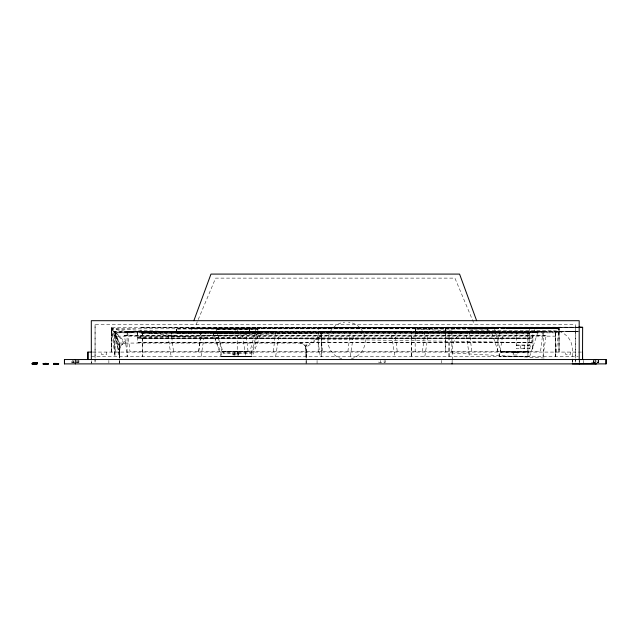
<?xml version="1.0" encoding="UTF-8"?>
<svg xmlns="http://www.w3.org/2000/svg" width="638" height="638" viewBox="0 0 638 638"><rect width="100%" height="100%" fill="white"/><g stroke="black" fill="none" stroke-linecap="round" stroke-linejoin="round"><path stroke-width="0.48" stroke-dasharray="3.19 2.39" d="M73.777 362.209L73.777 360.43M78.442 360.43L78.442 362.209L74.71 362.209M91.338 363.891L91.338 360.159L91.338 362.958M95.062 324.734L95.062 358.014L95.062 324.734L575.484 324.734L575.484 358.014L575.484 324.734M246.539 356.53L250.909 356.443L259.18 332.183L114.904 331.505L114.904 356.435L114.904 331.505L578.116 331.289M119.745 363.891L119.641 343.069L111.411 327.39L577.701 327.525L368.66 327.39M137.561 338.044L532.842 338.052L137.561 338.044L137.537 331.505L180.554 336.545M529.5 332.135L141.062 332.135L529.5 332.135L529.5 338.611L141.062 338.611L140.958 327.501L577.701 327.222M176.295 328.937L176.287 332.972L249.594 332.972L249.562 328.937L215.7 328.147L176.295 328.937L249.562 328.937L249.562 332.972M176.327 328.937L176.287 332.972L191.831 332.845L191.831 328.801L218.419 328.06L559.016 327.557L559.024 332.366L111.538 332.366L111.411 327.39L119.737 352.08L119.912 347.678L120.542 346.187L114.904 331.505L125.925 343.077L124.314 343.284A6.22 6.22 0 0 0 119.912 347.678L114.904 331.505L124.314 343.284M318.202 352.08L318.202 327.222L415.163 327.39M321.632 331.313L321.632 356.435L321.632 331.313L411.733 331.297L411.749 356.435M380.671 362.336L380.671 360.47M385.336 360.47L385.336 362.336L378.765 362.312L378.765 360.462M411.733 356.435L411.733 331.297M415.163 352.08L415.163 327.222M415.482 332.972L415.482 328.937L529.42 327.765L559.016 328.801L559.024 352.08L559.016 327.557L500.407 328.099M516.357 345.652L529.412 345.652L529.396 327.501L429.733 328.801L429.733 332.845L415.442 332.972L415.482 328.937L487.95 328.937L487.95 332.972L415.442 332.972M445.723 327.19L445.723 352.08L445.723 327.19L578.674 327.19M449.024 356.435L449.024 331.289L579.121 331.409M452.127 363.269L452.119 360.406M495.168 328.171L472.016 328.801L472.016 332.845L487.95 332.972L487.95 328.937L472.016 328.801L497.193 328.131M513.183 355.023L513.183 352.136L517.849 352.16L517.849 354.999L513.183 355.023L513.183 352.136M516.357 331.505L516.357 348.763L532.818 348.763L532.818 331.513L579.097 331.289M520.393 345.652L520.393 348.141L524.436 348.141M524.436 348.763L524.436 345.652M559.016 352.08L559.016 328.801L500.407 328.339L472.016 328.801L534.309 328.259L559.016 328.801L555.602 356.427L555.499 331.409L555.507 356.435M572.382 362.336L572.382 359.537M593.667 362.392L593.667 359.537M598.324 360.494L598.324 362.392L591.633 362.432L591.633 360.502M306.081 363.891L306.088 343.069M555.602 356.427L555.602 332.845L559.016 328.801L111.538 328.801L111.435 352.08L111.411 327.39L115.964 352.08M451.816 352.08L451.935 327.19M532.818 348.141L532.842 345.03L516.357 345.03M198.705 351.458L201.185 331.425L178.616 331.912M198.729 351.458L201.185 331.425M273.311 351.458L275.768 331.425L273.702 331.864L245.678 331.8M347.893 351.458L350.35 331.425L335.277 331.927L320.212 331.425L322.668 351.458M422.476 351.458L424.932 331.425L422.866 331.864L394.834 331.8M497.05 351.458L499.506 331.425L497.441 331.864L469.416 331.8M543.034 331.297L540.561 351.458L130 351.458L127.528 331.297L543.034 331.297L527.945 331.425L527.945 356.427L527.945 331.17M542.922 356.427L546.144 335.333L489.123 335.987L466.258 335.492L409.859 335.995L391.684 335.492L335.277 335.995L317.102 335.492L260.703 335.995L204.296 335.492L186.121 335.995L124.41 335.333L127.64 356.427M201.098 356.427L204.296 335.492M275.672 356.427L278.878 335.492M350.254 356.427L353.46 335.492M424.836 356.427L428.034 335.492M499.418 356.427L502.616 335.492M321.632 331.481L327.828 331.297M216.394 328.099L215.7 328.147L222.008 351.466L249.976 351.466L256.285 328.147L235.996 327.972M251.22 353.061L258.079 329.758L216.394 329.758L223.252 353.061L251.22 353.061L223.252 353.061M534.309 328.171L559.016 327.557L535.003 328.219L528.727 352.16L524.627 352.24L500.758 352.16L494.474 328.219L495.168 328.259M529.652 356.514L537.898 332.254L491.587 332.254L499.825 356.514L529.652 356.514L499.825 356.514M243.453 356.554L252.154 356.475L260.998 333.802L213.467 333.802L222.319 356.475L226.689 356.387M196.057 324.734L215.636 278.12L454.918 278.12L474.489 324.734M529.069 328.099L529.42 327.765L140.958 327.501M306.096 356.435L305.833 347.574L321.632 336.011M299.868 343.069A6.213 6.213 0 0 1 305.251 346.179L321.632 335.508M524.875 328.068L529.42 327.765L250.343 328.02M124.41 335.333L546.144 335.333M256.285 328.147L191.831 328.801L249.562 328.937M258.079 329.758L216.394 329.758M260.998 333.802L213.467 333.802M534.309 328.259L535.003 328.219M222.008 351.466L249.976 351.466M537.898 332.254L491.587 332.254M191.831 332.845L111.538 328.801L114.952 332.845L137.561 331.744L212.813 332.183L221.083 356.443L229.776 356.363M222.319 356.475L222.829 356.443M500.758 352.16L528.727 352.16M306.009 349.289L305.251 346.171M519.986 328.052L529.42 327.765L255.599 328.099M137.537 337.725L365.135 331.489M472.016 328.801L497.193 328.307M514.738 328.044L529.42 327.765L504.61 328.068M509.491 328.052L529.42 327.765M232.886 351.466L237.551 351.45L232.886 351.466L232.886 354.84L238.787 354.959L234.13 354.935L234.13 353.061L238.787 353.037L234.13 353.061M513.183 352.176L517.849 352.16M259.18 332.183L212.813 332.183L215.915 332.278M228.54 356.331L233.372 356.355M239.856 356.562L244.697 356.586M575.835 331.274L566.839 331.289L578.156 331.289M514.738 351.418L500.758 351.538L528.727 351.538L514.738 351.418L514.738 352.28M232.136 356.315L237.232 356.347M241.1 356.602L232.136 356.562M529.404 333.73L140.958 333.714L529.404 333.849M137.537 331.505L137.641 342.654L532.921 342.654L532.921 336.138M119.641 343.069L299.98 343.069A6.213 6.213 0 0 1 306.192 349.281L306.192 363.891M92.821 352.08L582.542 352.08M91.338 356.427L578.235 356.435M235.996 356.315L241.092 356.355M237.232 356.602L228.54 356.554M250.343 328.267L429.733 328.801M487.95 328.937L235.996 328.315L235.095 328.801L218.419 328.227M229.991 331.991L137.561 331.744L532.818 331.513M239.856 356.315L244.697 356.363M232.886 354.84L237.551 354.864L237.551 351.45M243.453 356.331L247.783 356.387M225.445 356.53L229.776 356.586M504.61 328.371L559.016 328.801L532.291 328.307M514.738 328.395L559.016 328.801L529.069 328.339M249.594 332.972L235.095 332.845L235.095 328.801L230.741 328.307M519.986 328.387L559.016 328.801L524.875 328.371M175.506 331.888L171.096 331.8M246.539 356.355L250.152 356.411M223.077 356.506L226.689 356.562M137.641 336.138L532.921 342.654L137.641 342.654M248.916 356.379L252.154 356.475M224.321 356.538L221.083 356.443M221.649 328.267L235.095 328.801L225.852 328.291M451.816 353.013L545.697 358.093M415.482 328.937L487.95 332.972M127.528 331.297L142.617 331.425L142.617 356.427L142.609 331.17M250.407 356.411L250.909 356.443M111.538 352.08L111.538 328.801L133.597 332.845M114.904 331.505L119.713 349.297L119.745 356.427L119.059 356.427L114.904 331.505L119.745 356.427L119.713 349.297A6.213 6.213 0 0 1 125.957 343.069M466.258 335.492L469.464 356.427M391.684 335.492L394.882 356.427M317.102 335.492L320.308 356.427M242.52 335.492L245.726 356.427M167.938 335.492L171.143 356.427M469.369 331.425L471.825 351.458M394.786 331.425L397.243 351.458M245.63 331.425L248.086 351.458M171.048 331.425L173.504 351.458M111.538 328.801L114.952 356.427M449.024 331.289L449.04 356.435M579.176 360.271L579.2 362.193M529.5 338.611L141.062 338.611M306.073 352.08L306.081 356.435M598.803 360.47L598.803 362.328L593.42 362.328L593.42 360.47M598.332 360.31L598.332 362.623L593.667 362.623L593.667 360.31M597.016 360.502L597.016 362.432M583.252 360.406L583.252 363.022M579.216 360.159L579.216 363.891M572.382 362.145L572.382 349.281L571.744 344.456A18.646 18.646 0 0 0 558.561 331.274L553.736 330.636L470.892 330.636A18.646 18.646 0 0 0 452.246 349.281L452.246 362.145M570.364 352.08L570.364 354.521L565.699 354.521L565.699 352.08M543.48 332.502L543.48 356.427M441.368 360.406L441.368 363.022M384.148 360.462L384.148 362.312M317.07 360.406L317.07 363.891M238.787 353.037L238.787 354.959M237.232 329.583L237.232 353.173M127.074 332.502L127.074 356.427M119.745 349.281L119.745 363.022M108.867 360.406L108.867 363.022M106.41 352.08L106.41 354.76L101.753 354.76L101.753 352.08M78.921 360.295L78.921 362.567L73.537 362.567L73.537 360.295M77.126 360.318L77.126 362.655L71.743 362.655L71.743 360.318M76.887 360.318L76.887 362.671M72.23 360.318L72.23 362.671M351.418 358.747A18.646 18.646 0 0 0 362.743 331.417L359.776 327.549A18.646 18.646 0 0 0 348.539 322.19M341.769 358.747A18.646 18.646 0 0 1 344.648 322.19M95.062 358.995L95.062 362.91L95.062 358.995M575.484 358.995L575.484 362.91L575.484 358.995M555.602 332.845L114.952 332.845L114.96 336.138L555.602 336.138L555.602 332.845"/><path stroke-width="0.96" d="M32.187 363.421L37.371 363.381M32.729 363.421L37.339 363.413M32.753 363.142L37.61 363.381M32.953 363.062L34.763 363.349M32.745 363.277L37.371 363.062L32.275 363.827M36.86 363.421L37.132 363.07L32.921 363.102L37.1 363.349M36.039 363.102L33.774 363.349L34.548 363.11M35.098 363.142L35.84 363.118L35.226 363.421M36.964 363.142L33.463 363.07L34.077 363.062M48.049 363.796L42.874 363.915L48.289 363.915M48.017 363.907L43.376 363.843L48.049 363.875L45.912 363.548M44.221 363.915L47.882 363.82M47.946 363.915L46.718 363.588L47.946 363.875M46.941 363.796L47.818 363.796M46.941 363.636L47.499 363.843L46.933 363.915M47.387 363.915L47.778 363.843M47.475 363.915L43.344 363.564L47.778 363.596M53.464 363.875L58.784 363.875M58.552 363.796L53.48 363.915M58.393 363.588L53.855 363.915L58.513 363.915M57.444 363.796L58.018 363.612L54.102 363.636L58.313 363.556L53.839 363.548L58.377 363.82L57.245 363.796M54.629 363.636L58.313 363.796M57.763 363.915L58.297 363.915M57.795 363.843C61.575 363.317 47.164 363.269 56.949 363.796M58.034 363.915L53.839 363.796L55.035 363.612M606.092 359.537L606.092 363.891L64.454 363.891L64.454 359.537L606.092 359.537L606.004 363.891M87.916 352.08L87.916 359.537L87.924 352.08L91.904 352.08M452.127 363.269L452.031 363.891M572.382 363.269L572.382 363.915L596.642 363.891M579.216 363.891L579.216 363.269M44.955 363.796L43.902 363.636M47.196 363.796C50.482 363.604 40.266 362.863 47.659 363.915M57.691 363.796L58.05 363.628M193.856 320.691L210.971 274.085L459.575 274.085L476.642 320.691M36.629 363.11L36.637 363.062M43.655 363.915L45.88 363.596M46.949 363.564C50.386 363.596 40.712 363.772 44.429 363.62M57.643 363.604L58.313 363.564M33.758 363.843L33.447 363.572L33.758 363.915M35.553 363.915L36.246 363.915M44.166 363.596L44.7 363.915L43.655 363.628M36.573 363.588L32.554 363.628L36.693 363.628M582.542 352.08L582.638 359.537M44.134 363.636L43.376 363.843M582.638 327.525L578.674 327.19L582.638 327.19L582.51 359.537L578.825 359.537M43.496 363.915L47.539 363.915M596.642 359.537L595.222 359.537L595.214 363.891M579.089 359.537L580.436 359.537M37.371 363.062L32.482 363.349M32.402 363.636L36.813 363.636M581.832 359.537L583.252 359.537M47.818 363.564L47.571 363.556M43.599 363.636L47.555 363.7M36.063 363.317L37.267 363.421M579.216 359.537L579.184 320.691L91.306 320.691L91.338 359.537M75.332 359.537L75.332 363.891M64.454 359.537L64.454 363.891M37.315 363.915L31.9 363.875M37.044 363.915L32.171 363.915"/></g></svg>
